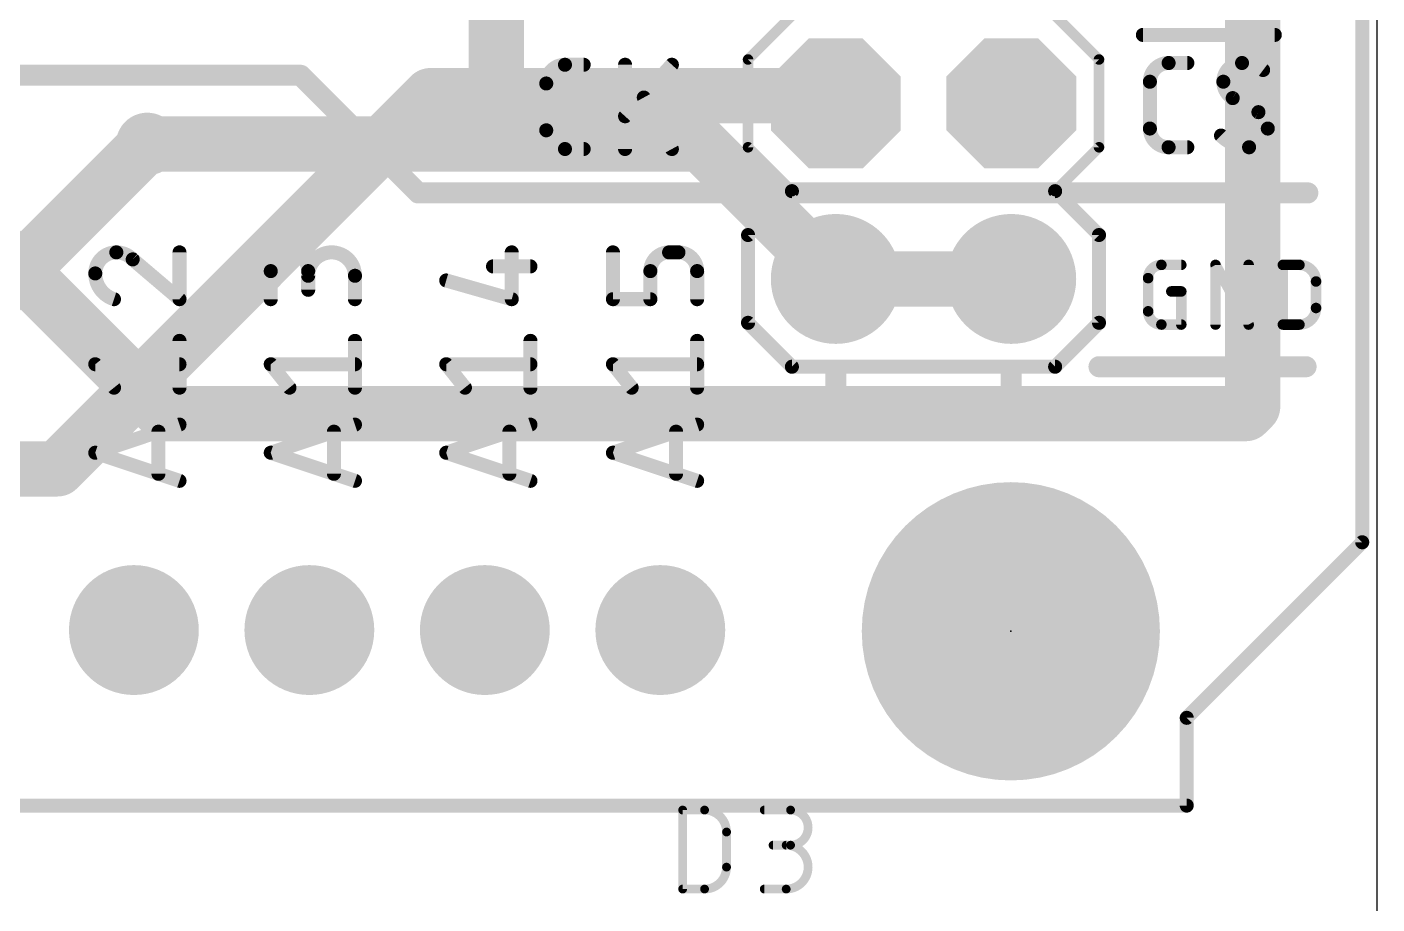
# Model space of a CAD drawing. Extents: x -35 to 140, y -8 to 139.
# Drawn here: x 120.46 to 140, y 34.6 to 47.29 of the extents above; entities that cross this region are included whole.
import ezdxf

# ---------------------------------------------------------------- set-up
doc = ezdxf.new("R2010")
doc.units = 0
for name, color, linetype in [('1', 12, 'CONTINUOUS'), ('16', 132, 'CONTINUOUS'), ('17', 110, 'CONTINUOUS'), ('18', 110, 'CONTINUOUS'), ('20', 31, 'CONTINUOUS'), ('23', 53, 'CONTINUOUS'), ('25', 253, 'CONTINUOUS'), ('51', 253, 'CONTINUOUS')]:
    doc.layers.add(name, color=color, linetype=linetype)

# ---------------------------------------------------------------- blocks, each defined once
blk = doc.blocks.new('RECT')
blk.add_solid([(-0.5, -0.5), (0.5, -0.5), (-0.5, 0.5), (0.5, 0.5)])
blk = doc.blocks.new('OCTAGONP')
at = {"const_width": 0.5}
blk.add_lwpolyline([(-0.25, -0.1036), (-0.25, 0.1036), (-0.1036, 0.25), (0.1036, 0.25), (0.25, 0.1036), (0.25, -0.1036), (0.1036, -0.25), (-0.1036, -0.25), (-0.25, -0.1036), (-0.25, 0.1036)], dxfattribs=at)
blk = doc.blocks.new('ROUNDP')
at = {"const_width": 0.5}
blk.add_lwpolyline([(0, -0.25, 1), (0, 0.25, 1), (0, -0.25)], format="xyb", dxfattribs=at)
blk = doc.blocks.new('ROUNDV')
at = {"const_width": 0.5}
blk.add_lwpolyline([(0, -0.25, 1), (0, 0.25, 1), (0, -0.25)], format="xyb", dxfattribs=at)

msp = doc.modelspace()

# ---------------------------------------------------------------- linework, layer by layer
at = {"layer": '1', "const_width": 0.8}
for points in [[(127.254, 45.846), (127.254, 53.774)], [(138.2, 48), (138.2, 41.8)], [(122.44, 41.7), (118.17, 45.97)], [(127.5, 45.6), (127.254, 45.846)], [(122.2, 45.6), (127.5, 45.6)], [(127.5, 45.6), (130.214, 45.6)], [(130.214, 45.6), (132.166, 43.648)], [(138.1, 41.7), (122.44, 41.7)], [(138.2, 41.8), (138.1, 41.7)]]:
    msp.add_lwpolyline(points, dxfattribs=at)
at = {"layer": '1', "const_width": 0.4}
for points in [[(127.3954, 45.9874, 1), (127.1126, 45.7046)], [(122.2, 45.8, 1), (122.2, 45.4)], [(127.054, 45.846, 1), (127.454, 45.846)], [(127.5, 45.8, 1), (127.5, 45.4)], [(127.3586, 45.4586, 1), (127.6414, 45.7414)], [(127.5, 45.4, 1), (127.5, 45.8)], [(130.3554, 45.7414, 1), (130.0726, 45.4586)], [(130.214, 45.4, 1), (130.214, 45.8)], [(132.0246, 43.5066, 1), (132.3074, 43.7894)], [(122.44, 41.9, 1), (122.44, 41.5)], [(122.2986, 41.5586, 1), (122.5814, 41.8414)], [(137.9586, 41.8414, 1), (138.2414, 41.5586)], [(138.3414, 41.6586, 1), (138.0586, 41.9414)], [(138.1, 41.5, 1), (138.1, 41.9)], [(138, 41.8, 1), (138.4, 41.8)]]:
    msp.add_lwpolyline(points, format="xyb", dxfattribs=at)
at = {"layer": '16', "const_width": 0.8}
for points in [[(120.9, 40.9), (126.3, 46.3)], [(126.3, 46.3), (132.054, 46.3)], [(132.054, 46.3), (132.166, 46.188)], [(120.03, 43.43), (122.2, 45.6)], [(134.706, 43.648), (132.166, 43.648)], [(112, 40.9), (120.9, 40.9)]]:
    msp.add_lwpolyline(points, dxfattribs=at)
at = {"layer": '16', "const_width": 0.4}
for points in [[(126.3, 46.5, 1), (126.3, 46.1)], [(126.4414, 46.1586, 1), (126.1586, 46.4414)], [(132.1954, 46.4414, 1), (131.9126, 46.1586)], [(132.0246, 46.0466, 1), (132.3074, 46.3294)], [(132.054, 46.1, 1), (132.054, 46.5)], [(122.3414, 45.4586, 1), (122.0586, 45.7414)], [(132.166, 43.848, 1), (132.166, 43.448)], [(134.706, 43.448, 1), (134.706, 43.848)], [(120.7586, 41.0414, 1), (121.0414, 40.7586)], [(120.9, 40.7, 1), (120.9, 41.1)]]:
    msp.add_lwpolyline(points, format="xyb", dxfattribs=at)
at = {"layer": '20'}
msp.add_line((140, 0), (140, 90), dxfattribs=at)
at = {"layer": '23'}
msp.add_point((134.7, 38.55), dxfattribs=at)
at = {"layer": '25'}
for points, const_width in [([(129.9495, 35.9953, 1), (129.9495, 35.9318)], 0.0635), ([(129.9812, 35.9635, 1), (129.9178, 35.9635)], 0.0635), ([(130.267, 35.9953, 1), (130.267, 35.9318)], 0.0635), ([(130.5845, 35.646, 0.4142), (130.267, 35.9635)], 0.127), ([(130.267, 35.9318, 1), (130.267, 35.9953)], 0.0635), ([(131.1306, 35.9953, 1), (131.1306, 35.9318)], 0.0635), ([(131.5116, 35.9953, 1), (131.5116, 35.9318)], 0.0635), ([(131.5116, 35.4555, 1), (131.5116, 35.9635)], 0.127), ([(131.5116, 35.9318, 1), (131.5116, 35.9953)], 0.0635), ([(130.6163, 35.646, 1), (130.5528, 35.646)], 0.0635), ([(130.5528, 35.646, 1), (130.6163, 35.646)], 0.0635), ([(131.2576, 35.4873, 1), (131.2576, 35.4237)], 0.0635), ([(131.4481, 35.4873, 1), (131.4481, 35.4237)], 0.0635), ([(131.4481, 34.8205, 1), (131.4481, 35.4555)], 0.127), ([(131.5116, 35.4873, 1), (131.5116, 35.4237)], 0.0635), ([(131.5116, 35.4237, 1), (131.5116, 35.4873)], 0.0635), ([(130.267, 34.8205, 0.4142), (130.5845, 35.138)], 0.127), ([(130.6163, 35.138, 1), (130.5528, 35.138)], 0.0635), ([(130.5528, 35.138, 1), (130.6163, 35.138)], 0.0635), ([(129.9495, 34.8523, 1), (129.9495, 34.7888)], 0.0635), ([(129.9178, 34.8205, 1), (129.9812, 34.8205)], 0.0635), ([(130.267, 34.8523, 1), (130.267, 34.7888)], 0.0635), ([(130.267, 34.7888, 1), (130.267, 34.8523)], 0.0635), ([(131.1306, 34.8523, 1), (131.1306, 34.7888)], 0.0635), ([(131.4481, 34.8523, 1), (131.4481, 34.7888)], 0.0635), ([(131.4481, 34.7888, 1), (131.4481, 34.8523)], 0.0635)]:
    msp.add_lwpolyline(points, format="xyb", dxfattribs=dict(at, const_width=const_width))
at = {"layer": '25', "const_width": 0.127}
for points in [[(129.9495, 34.8205), (129.9495, 35.9635)], [(129.9495, 35.9635), (130.267, 35.9635)], [(131.1306, 35.9635), (131.5116, 35.9635)], [(130.5845, 35.646), (130.5845, 35.138)], [(131.5116, 35.4555), (131.2576, 35.4555)], [(130.267, 34.8205), (129.9495, 34.8205)], [(131.1306, 34.8205), (131.4481, 34.8205)]]:
    msp.add_lwpolyline(points, dxfattribs=at)
at = {"layer": '51'}
for points, const_width in [([(139.786, 74.128), (139.786, 39.838)], 0.2032), ([(130.896, 46.823), (131.531, 47.458)], 0.1524), ([(135.976, 46.823), (135.341, 47.458)], 0.1524), ([(136.611, 47.1786), (138.5208, 47.1786)], 0.2032), ([(130.896, 45.553), (130.896, 46.823)], 0.1524), ([(135.976, 45.553), (135.976, 46.823)], 0.1524), ([(124.419, 46.5944), (88.097, 46.5944)], 0.3048), ([(124.419, 46.5944), (126.1208, 44.8926)], 0.3048), ([(128.2459, 46.7468), (128.5169, 46.7468)], 0.2032), ([(129.1161, 45.5276), (129.1161, 46.7468)], 0.2032), ([(129.7934, 46.7468), (129.1161, 46.0017)], 0.2032), ([(136.9835, 46.7722), (137.2545, 46.7722)], 0.2032), ([(127.975, 45.7985), (127.975, 46.4759)], 0.2032), ([(136.7126, 45.8239), (136.7126, 46.5013)], 0.2032), ([(129.7934, 45.5276), (129.387, 46.2727)], 0.2032), ([(138.2838, 46.061), (137.9112, 46.2642)], 0.2032), ([(128.5169, 45.5276), (128.2459, 45.5276)], 0.2032), ([(131.531, 44.918), (130.896, 45.553)], 0.1524), ([(135.341, 44.918), (135.976, 45.553)], 0.1524), ([(137.2545, 45.553), (136.9835, 45.553)], 0.2032), ([(126.1208, 44.8926), (138.9986, 44.8926)], 0.3048), ([(131.531, 44.918), (130.896, 44.283)], 0.2032), ([(131.531, 44.918), (135.341, 44.918)], 0.2032), ([(135.341, 44.918), (135.976, 44.283)], 0.2032), ([(130.896, 44.283), (130.896, 43.013)], 0.2032), ([(135.976, 44.283), (135.976, 43.013)], 0.2032), ([(121.9891, 43.9308), (122.6664, 43.355)], 0.2032), ([(122.6664, 43.355), (122.6664, 44.0324)], 0.2032), ([(127.4755, 43.355), (127.4755, 44.0324)], 0.2032), ([(128.9402, 43.355), (128.9402, 44.0324)], 0.2032), ([(129.8885, 44.0324), (129.753, 44.0324)], 0.2032), ([(123.9872, 43.355), (123.9872, 43.7614)], 0.2032), ([(124.5291, 43.7614), (124.5291, 43.4905)], 0.2032), ([(125.2064, 43.355), (125.2064, 43.6937)], 0.2032), ([(127.2045, 43.8292), (127.7464, 43.8292)], 0.2032), ([(129.4821, 43.7614), (129.4821, 43.355)], 0.2032), ([(130.1594, 43.355), (130.1594, 43.7614)], 0.2032), ([(136.8791, 43.8512), (137.167, 43.8512)], 0.1524), ([(137.6626, 42.9876), (137.6626, 43.8512)], 0.1524), ([(137.6626, 43.8512), (138.1423, 42.9876)], 0.1524), ([(138.1423, 42.9876), (138.1423, 43.8512)], 0.1524), ([(138.6379, 42.9876), (138.6379, 43.8512)], 0.1524), ([(138.6379, 43.8512), (138.8778, 43.8512)], 0.1524), ([(126.5272, 43.626), (127.4755, 43.355)], 0.2032), ([(136.6872, 43.1795), (136.6872, 43.6593)], 0.1524), ([(139.1177, 43.6113), (139.1177, 43.2275)], 0.1524), ([(129.4821, 43.355), (128.9402, 43.355)], 0.2032), ([(137.023, 43.4674), (137.167, 43.4674)], 0.1524), ([(137.167, 43.4674), (137.167, 42.9876)], 0.1524), ([(130.896, 43.013), (131.531, 42.378)], 0.2032), ([(135.976, 43.013), (135.341, 42.378)], 0.2032), ([(137.167, 42.9876), (136.8791, 42.9876)], 0.1524), ([(138.8778, 42.9876), (138.6379, 42.9876)], 0.1524), ([(122.6664, 42.0749), (122.6664, 42.7522)], 0.2032), ([(125.2064, 42.0749), (125.2064, 42.7522)], 0.2032), ([(127.7464, 42.0749), (127.7464, 42.7522)], 0.2032), ([(130.1594, 42.0749), (130.1594, 42.7522)], 0.2032), ([(121.7181, 42.0749), (121.4472, 42.4136)], 0.2032), ([(121.4472, 42.4136), (122.6664, 42.4136)], 0.2032), ([(124.2581, 42.0749), (123.9872, 42.4136)], 0.2032), ([(123.9872, 42.4136), (125.2064, 42.4136)], 0.2032), ([(126.7981, 42.0749), (126.5272, 42.4136)], 0.2032), ([(126.5272, 42.4136), (127.7464, 42.4136)], 0.2032), ([(129.2111, 42.0749), (128.9402, 42.4136)], 0.2032), ([(128.9402, 42.4136), (130.1594, 42.4136)], 0.2032), ([(135.341, 42.378), (131.531, 42.378)], 0.2032), ([(132.166, 42.3018), (132.166, 41.5652)], 0.3048), ([(134.706, 41.5652), (134.706, 42.3272)], 0.3048), ([(135.976, 42.378), (138.9732, 42.378)], 0.3048), ([(121.4472, 41.1334), (122.6664, 41.5398)], 0.2032), ([(123.9872, 41.1334), (125.2064, 41.5398)], 0.2032), ([(126.5272, 41.1334), (127.7464, 41.5398)], 0.2032), ([(128.9402, 41.1334), (130.1594, 41.5398)], 0.2032), ([(132.166, 41.5652), (134.706, 41.5652)], 0.3048), ([(122.3616, 41.4382), (122.3616, 40.8286)], 0.2032), ([(124.9016, 41.4382), (124.9016, 40.8286)], 0.2032), ([(127.4416, 41.4382), (127.4416, 40.8286)], 0.2032), ([(129.8546, 41.4382), (129.8546, 40.8286)], 0.2032), ([(122.6664, 40.727), (121.4472, 41.1334)], 0.2032), ([(125.2064, 40.727), (123.9872, 41.1334)], 0.2032), ([(127.7464, 40.727), (126.5272, 41.1334)], 0.2032), ([(130.1594, 40.727), (128.9402, 41.1334)], 0.2032), ([(139.786, 39.838), (137.246, 37.298)], 0.2032), ([(137.246, 37.298), (137.246, 36.028)], 0.2032), ([(137.246, 36.028), (38.186, 36.028)], 0.2032)]:
    msp.add_lwpolyline(points, dxfattribs=dict(at, const_width=const_width))
for points, const_width in [([(136.611, 47.2294, 1), (136.611, 47.1278)], 0.1016), ([(138.5208, 47.1278, 1), (138.5208, 47.2294)], 0.1016), ([(130.9341, 46.823, 1), (130.8579, 46.823)], 0.0762), ([(136.0141, 46.823, 1), (135.9379, 46.823)], 0.0762), ([(124.4729, 46.6483, 1), (124.3651, 46.5405)], 0.1524), ([(124.419, 46.5182, 1), (124.419, 46.6706)], 0.1524), ([(128.2459, 46.7468, 0.4142), (127.975, 46.4759)], 0.2032), ([(128.2459, 46.7976, 1), (128.2459, 46.696)], 0.1016), ([(128.2459, 46.696, 1), (128.2459, 46.7976)], 0.1016), ([(128.5169, 46.696, 1), (128.5169, 46.7976)], 0.1016), ([(129.1669, 46.7468, 1), (129.0653, 46.7468)], 0.1016), ([(129.831, 46.7126, 1), (129.7558, 46.781)], 0.1016), ([(130.8691, 46.8499, 1), (130.9229, 46.7961)], 0.0762), ([(135.9491, 46.7961, 1), (136.0029, 46.8499)], 0.0762), ([(136.9835, 46.7722, 0.4142), (136.7126, 46.5013)], 0.2032), ([(136.9835, 46.823, 1), (136.9835, 46.7214)], 0.1016), ([(136.9835, 46.7214, 1), (136.9835, 46.823)], 0.1016), ([(137.2545, 46.7214, 1), (137.2545, 46.823)], 0.1016), ([(138.0467, 46.7722, 0.4142), (137.7758, 46.5013)], 0.2032), ([(138.3515, 46.6706, 0.1623), (138.0467, 46.7722)], 0.2032), ([(138.0467, 46.823, 1), (138.0467, 46.7214)], 0.1016), ([(138.0467, 46.7214, 1), (138.0467, 46.823)], 0.1016), ([(138.321, 46.63, 1), (138.382, 46.7112)], 0.1016), ([(128.0258, 46.4759, 1), (127.9242, 46.4759)], 0.1016), ([(127.9242, 46.4759, 1), (128.0258, 46.4759)], 0.1016), ([(136.7634, 46.5013, 1), (136.6618, 46.5013)], 0.1016), ([(136.6618, 46.5013, 1), (136.7634, 46.5013)], 0.1016), ([(137.7758, 46.5013, 0.2656), (137.9112, 46.2642)], 0.2032), ([(137.8266, 46.5013, 1), (137.725, 46.5013)], 0.1016), ([(137.725, 46.5013, 1), (137.8266, 46.5013)], 0.1016), ([(129.4316, 46.297, 1), (129.3424, 46.2483)], 0.1016), ([(137.9356, 46.3088, 1), (137.8869, 46.2196)], 0.1016), ([(137.8854, 46.2204, 1), (137.937, 46.308)], 0.1016), ([(138.4192, 45.8239, 0.2656), (138.2838, 46.061)], 0.2032), ([(138.3096, 46.1048, 1), (138.258, 46.0172)], 0.1016), ([(138.2594, 46.0164, 1), (138.3081, 46.1056)], 0.1016), ([(129.0785, 46.0359, 1), (129.1537, 45.9676)], 0.1016), ([(136.7126, 45.8239, 0.4142), (136.9835, 45.553)], 0.2032), ([(136.7634, 45.8239, 1), (136.6618, 45.8239)], 0.1016), ([(138.1483, 45.553, 0.4142), (138.4192, 45.8239)], 0.2032), ([(138.47, 45.8239, 1), (138.3684, 45.8239)], 0.1016), ([(127.975, 45.7985, 0.4142), (128.2459, 45.5276)], 0.2032), ([(128.0258, 45.7985, 1), (127.9242, 45.7985)], 0.1016), ([(127.9242, 45.7985, 1), (128.0258, 45.7985)], 0.1016), ([(136.6618, 45.8239, 1), (136.7634, 45.8239)], 0.1016), ([(137.778, 45.7581, 1), (137.7058, 45.6866)], 0.1016), ([(137.7419, 45.7223, 0.2), (138.1483, 45.553)], 0.2032), ([(138.3684, 45.8239, 1), (138.47, 45.8239)], 0.1016), ([(128.2459, 45.5784, 1), (128.2459, 45.4768)], 0.1016), ([(128.2459, 45.4768, 1), (128.2459, 45.5784)], 0.1016), ([(128.5169, 45.4768, 1), (128.5169, 45.5784)], 0.1016), ([(129.0653, 45.5276, 1), (129.1669, 45.5276)], 0.1016), ([(129.7488, 45.5033, 1), (129.838, 45.5519)], 0.1016), ([(130.8579, 45.553, 1), (130.9341, 45.553)], 0.0762), ([(130.9229, 45.5799, 1), (130.8691, 45.5261)], 0.0762), ([(135.9379, 45.553, 1), (136.0141, 45.553)], 0.0762), ([(136.0029, 45.5261, 1), (135.9491, 45.5799)], 0.0762), ([(136.9835, 45.6038, 1), (136.9835, 45.5022)], 0.1016), ([(136.9835, 45.5022, 1), (136.9835, 45.6038)], 0.1016), ([(137.2545, 45.5022, 1), (137.2545, 45.6038)], 0.1016), ([(138.1483, 45.6038, 1), (138.1483, 45.5022)], 0.1016), ([(138.1483, 45.5022, 1), (138.1483, 45.6038)], 0.1016), ([(126.1208, 44.9688, 1), (126.1208, 44.8164)], 0.1524), ([(126.0669, 44.8387, 1), (126.1747, 44.9465)], 0.1524), ([(131.531, 44.9688, 1), (131.531, 44.8672)], 0.1016), ([(131.5669, 44.8821, 1), (131.4951, 44.9539)], 0.1016), ([(131.5041, 44.8911, 1), (131.5579, 44.9449)], 0.0762), ([(135.3769, 44.9539, 1), (135.3051, 44.8821)], 0.1016), ([(135.3141, 44.9449, 1), (135.3679, 44.8911)], 0.0762), ([(135.341, 44.8672, 1), (135.341, 44.9688)], 0.1016), ([(138.9986, 44.8164, 1), (138.9986, 44.9688)], 0.1524), ([(130.9468, 44.283, 1), (130.8452, 44.283)], 0.1016), ([(130.8601, 44.3189, 1), (130.9319, 44.2471)], 0.1016), ([(136.0268, 44.283, 1), (135.9252, 44.283)], 0.1016), ([(135.9401, 44.2471, 1), (136.0119, 44.3189)], 0.1016), ([(121.752, 44.0324, 0.4142), (121.4472, 43.7276)], 0.2032), ([(121.9891, 43.9308, 0.2053), (121.752, 44.0324)], 0.2032), ([(121.752, 44.0832, 1), (121.752, 43.9816)], 0.1016), ([(121.752, 43.9816, 1), (121.752, 44.0832)], 0.1016), ([(122.022, 43.9695, 1), (121.9562, 43.8921)], 0.1016), ([(121.9523, 43.8957, 1), (122.0259, 43.9658)], 0.1016), ([(122.7172, 44.0324, 1), (122.6156, 44.0324)], 0.1016), ([(124.5291, 43.7614, 1), (123.9872, 43.7614)], 0.2032), ([(125.2064, 43.6937, 1), (124.5291, 43.6937)], 0.2032), ([(127.5263, 44.0324, 1), (127.4247, 44.0324)], 0.1016), ([(128.991, 44.0324, 1), (128.8894, 44.0324)], 0.1016), ([(129.753, 44.0324, 0.4142), (129.4821, 43.7614)], 0.2032), ([(129.753, 44.0832, 1), (129.753, 43.9816)], 0.1016), ([(129.753, 43.9816, 1), (129.753, 44.0832)], 0.1016), ([(130.1594, 43.7614, 0.4142), (129.8885, 44.0324)], 0.2032), ([(129.8885, 44.0832, 1), (129.8885, 43.9816)], 0.1016), ([(129.8885, 43.9816, 1), (129.8885, 44.0832)], 0.1016), ([(121.4472, 43.7276, 0.3252), (121.7181, 43.355)], 0.2032), ([(121.498, 43.7276, 1), (121.3964, 43.7276)], 0.1016), ([(121.3964, 43.7276, 1), (121.498, 43.7276)], 0.1016), ([(124.038, 43.7614, 1), (123.9364, 43.7614)], 0.1016), ([(123.9364, 43.7614, 1), (124.038, 43.7614)], 0.1016), ([(124.5799, 43.7614, 1), (124.4783, 43.7614)], 0.1016), ([(124.4783, 43.7614, 1), (124.5799, 43.7614)], 0.1016), ([(125.2572, 43.6937, 1), (125.1556, 43.6937)], 0.1016), ([(127.2045, 43.88, 1), (127.2045, 43.7784)], 0.1016), ([(127.7464, 43.7784, 1), (127.7464, 43.88)], 0.1016), ([(129.5329, 43.7614, 1), (129.4313, 43.7614)], 0.1016), ([(129.4313, 43.7614, 1), (129.5329, 43.7614)], 0.1016), ([(130.2102, 43.7614, 1), (130.1086, 43.7614)], 0.1016), ([(130.1086, 43.7614, 1), (130.2102, 43.7614)], 0.1016), ([(136.8791, 43.8512, 0.4142), (136.6872, 43.6593)], 0.1524), ([(136.8791, 43.8893, 1), (136.8791, 43.8131)], 0.0762), ([(136.8791, 43.8131, 1), (136.8791, 43.8893)], 0.0762), ([(137.167, 43.8131, 1), (137.167, 43.8893)], 0.0762), ([(137.7007, 43.8512, 1), (137.6245, 43.8512)], 0.0762), ([(137.6959, 43.8697, 1), (137.6293, 43.8327)], 0.0762), ([(138.1804, 43.8512, 1), (138.1042, 43.8512)], 0.0762), ([(138.676, 43.8512, 1), (138.5998, 43.8512)], 0.0762), ([(138.6379, 43.8893, 1), (138.6379, 43.8131)], 0.0762), ([(139.1177, 43.6113, 0.4142), (138.8778, 43.8512)], 0.1524), ([(138.8778, 43.8893, 1), (138.8778, 43.8131)], 0.0762), ([(138.8778, 43.8131, 1), (138.8778, 43.8893)], 0.0762), ([(124.4783, 43.6937, 1), (124.5799, 43.6937)], 0.1016), ([(125.1556, 43.6937, 1), (125.2572, 43.6937)], 0.1016), ([(126.5412, 43.6748, 1), (126.5132, 43.5771)], 0.1016), ([(136.7253, 43.6593, 1), (136.6491, 43.6593)], 0.0762), ([(136.6491, 43.6593, 1), (136.7253, 43.6593)], 0.0762), ([(139.1558, 43.6113, 1), (139.0796, 43.6113)], 0.0762), ([(139.0796, 43.6113, 1), (139.1558, 43.6113)], 0.0762), ([(121.7025, 43.3067, 1), (121.7338, 43.4034)], 0.1016), ([(122.6156, 43.355, 1), (122.7172, 43.355)], 0.1016), ([(122.6335, 43.3163, 1), (122.6993, 43.3938)], 0.1016), ([(123.9364, 43.355, 1), (124.038, 43.355)], 0.1016), ([(124.4783, 43.4905, 1), (124.5799, 43.4905)], 0.1016), ([(125.1556, 43.355, 1), (125.2572, 43.355)], 0.1016), ([(127.4247, 43.355, 1), (127.5263, 43.355)], 0.1016), ([(127.4615, 43.3062, 1), (127.4894, 43.4039)], 0.1016), ([(128.9402, 43.4058, 1), (128.9402, 43.3042)], 0.1016), ([(128.8894, 43.355, 1), (128.991, 43.355)], 0.1016), ([(129.4313, 43.355, 1), (129.5329, 43.355)], 0.1016), ([(129.4821, 43.3042, 1), (129.4821, 43.4058)], 0.1016), ([(130.1086, 43.355, 1), (130.2102, 43.355)], 0.1016), ([(137.023, 43.5055, 1), (137.023, 43.4293)], 0.0762), ([(137.2051, 43.4674, 1), (137.1289, 43.4674)], 0.0762), ([(137.167, 43.4293, 1), (137.167, 43.5055)], 0.0762), ([(136.6872, 43.1795, 0.4142), (136.8791, 42.9876)], 0.1524), ([(136.7253, 43.1795, 1), (136.6491, 43.1795)], 0.0762), ([(136.6491, 43.1795, 1), (136.7253, 43.1795)], 0.0762), ([(138.8778, 42.9876, 0.4142), (139.1177, 43.2275)], 0.1524), ([(139.1558, 43.2275, 1), (139.0796, 43.2275)], 0.0762), ([(139.0796, 43.2275, 1), (139.1558, 43.2275)], 0.0762), ([(130.9319, 43.0489, 1), (130.8601, 42.9771)], 0.1016), ([(130.8452, 43.013, 1), (130.9468, 43.013)], 0.1016), ([(135.9252, 43.013, 1), (136.0268, 43.013)], 0.1016), ([(136.0119, 42.9771, 1), (135.9401, 43.0489)], 0.1016), ([(136.8791, 43.0257, 1), (136.8791, 42.9495)], 0.0762), ([(136.8791, 42.9495, 1), (136.8791, 43.0257)], 0.0762), ([(137.1289, 42.9876, 1), (137.2051, 42.9876)], 0.0762), ([(137.167, 42.9495, 1), (137.167, 43.0257)], 0.0762), ([(137.6245, 42.9876, 1), (137.7007, 42.9876)], 0.0762), ([(138.1042, 42.9876, 1), (138.1804, 42.9876)], 0.0762), ([(138.109, 42.9691, 1), (138.1756, 43.0061)], 0.0762), ([(138.6379, 43.0257, 1), (138.6379, 42.9495)], 0.0762), ([(138.5998, 42.9876, 1), (138.676, 42.9876)], 0.0762), ([(138.8778, 43.0257, 1), (138.8778, 42.9495)], 0.0762), ([(138.8778, 42.9495, 1), (138.8778, 43.0257)], 0.0762), ([(122.7172, 42.7522, 1), (122.6156, 42.7522)], 0.1016), ([(125.2572, 42.7522, 1), (125.1556, 42.7522)], 0.1016), ([(127.7972, 42.7522, 1), (127.6956, 42.7522)], 0.1016), ([(130.2102, 42.7522, 1), (130.1086, 42.7522)], 0.1016), ([(121.4869, 42.4453, 1), (121.4075, 42.3818)], 0.1016), ([(121.4472, 42.4644, 1), (121.4472, 42.3628)], 0.1016), ([(122.6664, 42.3628, 1), (122.6664, 42.4644)], 0.1016), ([(124.0269, 42.4453, 1), (123.9475, 42.3818)], 0.1016), ([(123.9872, 42.4644, 1), (123.9872, 42.3628)], 0.1016), ([(125.2064, 42.3628, 1), (125.2064, 42.4644)], 0.1016), ([(126.5669, 42.4453, 1), (126.4875, 42.3818)], 0.1016), ([(126.5272, 42.4644, 1), (126.5272, 42.3628)], 0.1016), ([(127.7464, 42.3628, 1), (127.7464, 42.4644)], 0.1016), ([(128.9799, 42.4453, 1), (128.9005, 42.3818)], 0.1016), ([(128.9402, 42.4644, 1), (128.9402, 42.3628)], 0.1016), ([(130.1594, 42.3628, 1), (130.1594, 42.4644)], 0.1016), ([(131.531, 42.4288, 1), (131.531, 42.3272)], 0.1016), ([(131.4951, 42.3421, 1), (131.5669, 42.4139)], 0.1016), ([(132.2422, 42.3018, 1), (132.0898, 42.3018)], 0.1524), ([(134.7822, 42.3272, 1), (134.6298, 42.3272)], 0.1524), ([(135.3051, 42.4139, 1), (135.3769, 42.3421)], 0.1016), ([(135.341, 42.3272, 1), (135.341, 42.4288)], 0.1016), ([(135.976, 42.4542, 1), (135.976, 42.3018)], 0.1524), ([(138.9732, 42.3018, 1), (138.9732, 42.4542)], 0.1524), ([(121.6785, 42.0432, 1), (121.7578, 42.1066)], 0.1016), ([(122.6156, 42.0749, 1), (122.7172, 42.0749)], 0.1016), ([(124.2185, 42.0432, 1), (124.2978, 42.1066)], 0.1016), ([(125.1556, 42.0749, 1), (125.2572, 42.0749)], 0.1016), ([(126.7585, 42.0432, 1), (126.8378, 42.1066)], 0.1016), ([(127.6956, 42.0749, 1), (127.7972, 42.0749)], 0.1016), ([(129.1715, 42.0432, 1), (129.2508, 42.1066)], 0.1016), ([(130.1086, 42.0749, 1), (130.2102, 42.0749)], 0.1016), ([(122.6825, 41.4916, 1), (122.6503, 41.588)], 0.1016), ([(125.2225, 41.4916, 1), (125.1903, 41.588)], 0.1016), ([(127.7625, 41.4916, 1), (127.7303, 41.588)], 0.1016), ([(130.1755, 41.4916, 1), (130.1433, 41.588)], 0.1016), ([(132.166, 41.6414, 1), (132.166, 41.489)], 0.1524), ([(132.0898, 41.5652, 1), (132.2422, 41.5652)], 0.1524), ([(134.6298, 41.5652, 1), (134.7822, 41.5652)], 0.1524), ([(134.706, 41.489, 1), (134.706, 41.6414)], 0.1524), ([(122.4124, 41.4382, 1), (122.3108, 41.4382)], 0.1016), ([(124.9524, 41.4382, 1), (124.8508, 41.4382)], 0.1016), ([(127.4924, 41.4382, 1), (127.3908, 41.4382)], 0.1016), ([(129.9054, 41.4382, 1), (129.8038, 41.4382)], 0.1016), ([(121.4633, 41.1816, 1), (121.4311, 41.0852)], 0.1016), ([(121.4311, 41.1816, 1), (121.4633, 41.0852)], 0.1016), ([(124.0033, 41.1816, 1), (123.9711, 41.0852)], 0.1016), ([(123.9711, 41.1816, 1), (124.0033, 41.0852)], 0.1016), ([(126.5433, 41.1816, 1), (126.5111, 41.0852)], 0.1016), ([(126.5111, 41.1816, 1), (126.5433, 41.0852)], 0.1016), ([(128.9563, 41.1816, 1), (128.9241, 41.0852)], 0.1016), ([(128.9241, 41.1816, 1), (128.9563, 41.0852)], 0.1016), ([(122.3108, 40.8286, 1), (122.4124, 40.8286)], 0.1016), ([(124.8508, 40.8286, 1), (124.9524, 40.8286)], 0.1016), ([(127.3908, 40.8286, 1), (127.4924, 40.8286)], 0.1016), ([(129.8038, 40.8286, 1), (129.9054, 40.8286)], 0.1016), ([(122.6503, 40.6788, 1), (122.6825, 40.7752)], 0.1016), ([(125.1903, 40.6788, 1), (125.2225, 40.7752)], 0.1016), ([(127.7303, 40.6788, 1), (127.7625, 40.7752)], 0.1016), ([(130.1433, 40.6788, 1), (130.1755, 40.7752)], 0.1016), ([(134.706, 37.044, 1), (134.706, 40.092, 1), (134.706, 37.044)], 0.127), ([(139.7352, 39.838, 1), (139.8368, 39.838)], 0.1016), ([(139.8219, 39.8021, 1), (139.7501, 39.8739)], 0.1016), ([(137.2968, 37.298, 1), (137.1952, 37.298)], 0.1016), ([(137.2101, 37.3339, 1), (137.2819, 37.2621)], 0.1016), ([(137.1952, 36.028, 1), (137.2968, 36.028)], 0.1016), ([(137.246, 35.9772, 1), (137.246, 36.0788)], 0.1016)]:
    msp.add_lwpolyline(points, format="xyb", dxfattribs=dict(at, const_width=const_width))

# ---------------------------------------------------------------- block references
at = {"layer": '17', "xscale": 1.8796, "yscale": 1.8796, "rotation": 90}
for name, p in [('OCTAGONP', (132.166, 46.188)), ('OCTAGONP', (132.166, 46.188)), ('OCTAGONP', (134.706, 46.188)), ('OCTAGONP', (134.706, 46.188)), ('ROUNDP', (132.166, 43.648)), ('ROUNDP', (132.166, 43.648)), ('ROUNDP', (134.706, 43.648)), ('ROUNDP', (134.706, 43.648)), ('ROUNDP', (122.006, 38.568)), ('ROUNDP', (122.006, 38.568)), ('ROUNDP', (124.546, 38.568)), ('ROUNDP', (124.546, 38.568)), ('ROUNDP', (127.086, 38.568)), ('ROUNDP', (127.086, 38.568)), ('ROUNDP', (129.626, 38.568)), ('ROUNDP', (129.626, 38.568))]:
    msp.add_blockref(name, p, dxfattribs=at)
at = {"layer": '17', "xscale": 4.316, "yscale": 4.316}
msp.add_blockref('ROUNDP', (134.7, 38.55), dxfattribs=at)
msp.add_blockref('ROUNDP', (134.7, 38.55), dxfattribs=at)
at = {"layer": '18', "xscale": 0.9064, "yscale": 0.9064}
msp.add_blockref('ROUNDV', (122.2, 45.6), dxfattribs=at)
msp.add_blockref('ROUNDV', (122.2, 45.6), dxfattribs=at)
at = {"layer": '51', "xscale": 0.508, "yscale": 0.508, "rotation": 90}
for p in [(132.166, 46.188), (134.706, 46.188)]:
    msp.add_blockref('RECT', p, dxfattribs=at)
at = {"layer": '51', "xscale": 0.508, "yscale": 0.508}
for p in [(132.166, 43.648), (134.706, 43.648), (122.006, 38.568), (124.546, 38.568), (127.086, 38.568), (129.626, 38.568)]:
    msp.add_blockref('RECT', p, dxfattribs=at)

doc.saveas('drawing.dxf')
